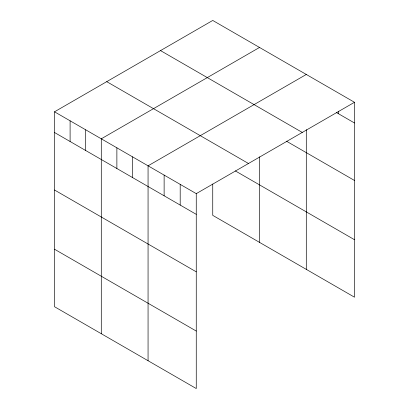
<?xml version="1.0" encoding="UTF-8"?>
<svg xmlns="http://www.w3.org/2000/svg" width="409" height="409" viewBox="0 0 409 409"><rect width="100%" height="100%" fill="white"/><g stroke="black" fill="none" stroke-linecap="round" stroke-linejoin="round"><path stroke-width="0.61" d="M54.509 111.805L196.259 193.641L196.259 388.55L54.509 306.714L54.509 111.805L212.741 20.45L354.491 102.286L354.491 297.195L212.741 215.359L212.741 184.06M259.521 47.454L101.289 138.809L101.289 333.718M306.295 74.464L148.063 165.819L148.063 360.728M196.259 193.641L354.491 102.286M336.285 112.475L354.491 122.986M160.527 50.598L302.271 132.434M286.402 141.166L354.491 180.476M106.729 81.657L248.473 163.493M235.323 170.906L354.491 239.71M54.509 132.506L196.259 214.342M54.509 189.996L196.259 271.832M54.509 249.224L196.259 331.06M338.427 111.207L338.427 113.712M306.295 129.658L306.295 269.373M259.521 156.851L259.521 242.363M180.195 184.367L180.195 205.067M164.127 175.093L164.127 195.793M132.47 156.816L132.47 177.516M116.877 147.813L116.877 168.513M85.696 129.806L85.696 150.512M70.103 120.808L70.103 141.509"/></g></svg>
